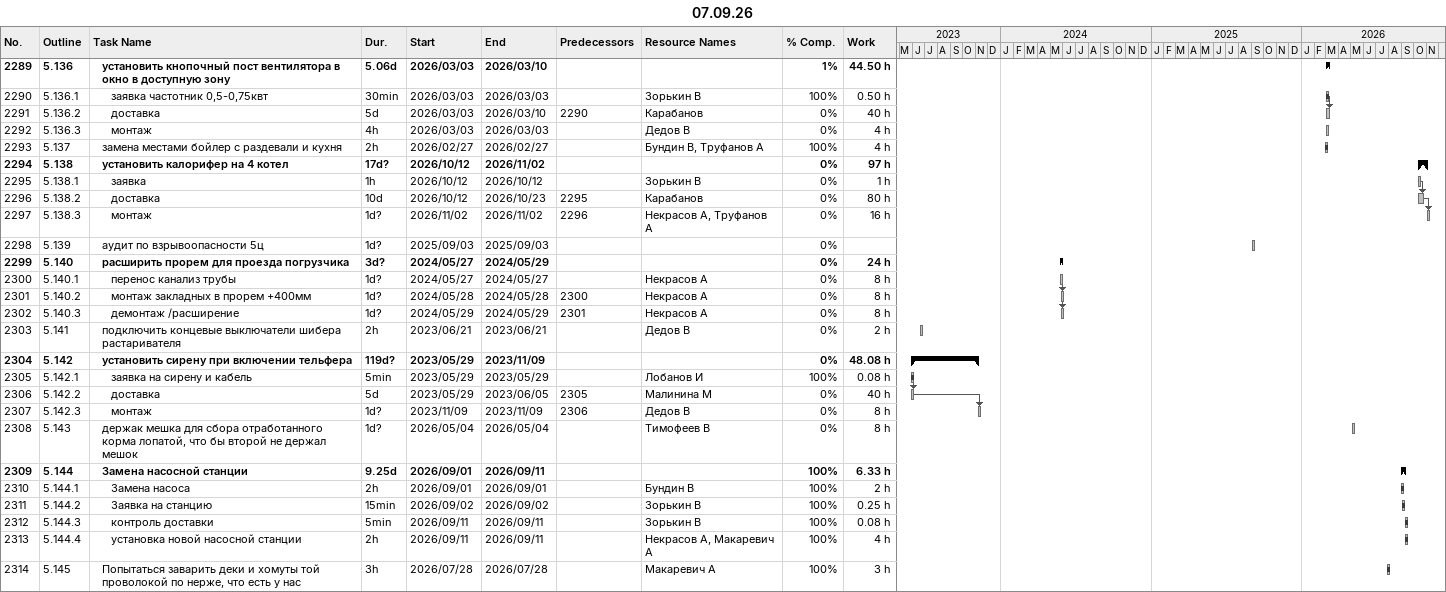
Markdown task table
07.09.26

| ID | WBS | Task | Duration | Start | Finish | Predecessors | Resources | % complete | Work (h) |
|---|---|---|---|---|---|---|---|---|---|
| 2289 | 5.136 | **установить кнопочный пост вентилятора в окно в доступную зону** | 5.06d | 2026-03-03 | 2026-03-10 |  |  | 1 | 44.50 |
| 2290 | 5.136.1 | заявка частотник 0,5-0,75квт | 30min | 2026-03-03 | 2026-03-03 |  | Зорькин В | 100 | 0.50 |
| 2291 | 5.136.2 | доставка | 5d | 2026-03-03 | 2026-03-10 | 2290 | Карабанов | 0 | 40 |
| 2292 | 5.136.3 | монтаж | 4h | 2026-03-03 | 2026-03-03 |  | Дедов В | 0 | 4 |
| 2293 | 5.137 | замена местами бойлер с раздевали и кухня | 2h | 2026-02-27 | 2026-02-27 |  | Бундин В, Труфанов А | 100 | 4 |
| 2294 | 5.138 | **установить калорифер на 4 котел** | 17d? | 2026-10-12 | 2026-11-02 |  |  | 0 | 97 |
| 2295 | 5.138.1 | заявка | 1h | 2026-10-12 | 2026-10-12 |  | Зорькин В | 0 | 1 |
| 2296 | 5.138.2 | доставка | 10d | 2026-10-12 | 2026-10-23 | 2295 | Карабанов | 0 | 80 |
| 2297 | 5.138.3 | монтаж | 1d? | 2026-11-02 | 2026-11-02 | 2296 | Некрасов А, Труфанов А | 0 | 16 |
| 2298 | 5.139 | аудит по взрывоопасности 5ц | 1d? | 2025-09-03 | 2025-09-03 |  |  | 0 |  |
| 2299 | 5.140 | **расширить прорем для проезда погрузчика** | 3d? | 2024-05-27 | 2024-05-29 |  |  | 0 | 24 |
| 2300 | 5.140.1 | перенос канализ трубы | 1d? | 2024-05-27 | 2024-05-27 |  | Некрасов А | 0 | 8 |
| 2301 | 5.140.2 | монтаж закладных в прорем +400мм | 1d? | 2024-05-28 | 2024-05-28 | 2300 | Некрасов А | 0 | 8 |
| 2302 | 5.140.3 | демонтаж /расширение | 1d? | 2024-05-29 | 2024-05-29 | 2301 | Некрасов А | 0 | 8 |
| 2303 | 5.141 | подключить концевые выключатели шибера растаривателя | 2h | 2023-06-21 | 2023-06-21 |  | Дедов В | 0 | 2 |
| 2304 | 5.142 | **установить сирену при включении тельфера** | 119d? | 2023-05-29 | 2023-11-09 |  |  | 0 | 48.08 |
| 2305 | 5.142.1 | заявка на сирену и кабель | 5min | 2023-05-29 | 2023-05-29 |  | Лобанов И | 100 | 0.08 |
| 2306 | 5.142.2 | доставка | 5d | 2023-05-29 | 2023-06-05 | 2305 | Малинина М | 0 | 40 |
| 2307 | 5.142.3 | монтаж | 1d? | 2023-11-09 | 2023-11-09 | 2306 | Дедов В | 0 | 8 |
| 2308 | 5.143 | держак мешка для сбора отработанного корма лопатой, что бы второй не держал мешок | 1d? | 2026-05-04 | 2026-05-04 |  | Тимофеев В | 0 | 8 |
| 2309 | 5.144 | **Замена насосной станции** | 9.25d | 2026-09-01 | 2026-09-11 |  |  | 100 | 6.33 |
| 2310 | 5.144.1 | Замена насоса | 2h | 2026-09-01 | 2026-09-01 |  | Бундин В | 100 | 2 |
| 2311 | 5.144.2 | Заявка на станцию | 15min | 2026-09-02 | 2026-09-02 |  | Зорькин В | 100 | 0.25 |
| 2312 | 5.144.3 | контроль доставки | 5min | 2026-09-11 | 2026-09-11 |  | Зорькин В | 100 | 0.08 |
| 2313 | 5.144.4 | установка новой насосной станции | 2h | 2026-09-11 | 2026-09-11 |  | Некрасов А, Макаревич А | 100 | 4 |
| 2314 | 5.145 | Попытаться заварить деки и хомуты той проволокой по нерже, что есть у нас | 3h | 2026-07-28 | 2026-07-28 |  | Макаревич А | 100 | 3 |
